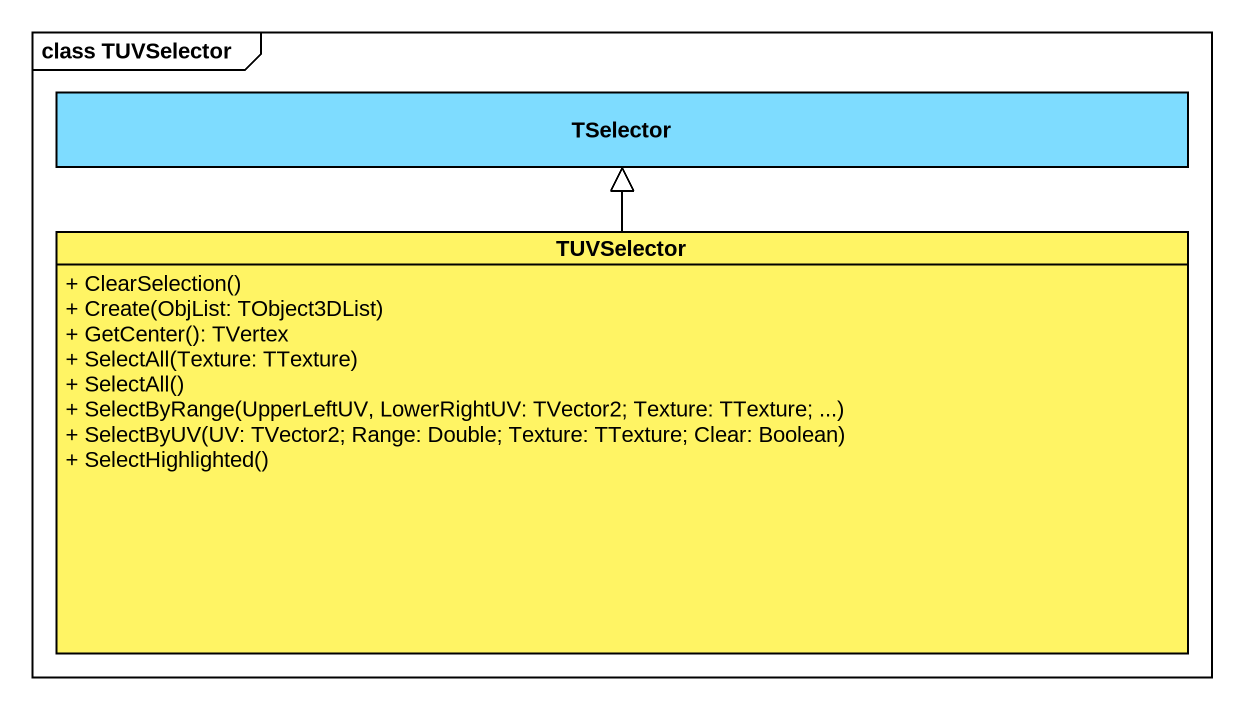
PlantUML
@startuml
mainframe class TUVSelector
hide circle
hide empty members
skinparam classAttributeIconSize 0
class TSelector #7EDCFF
class TUVSelector #FFF464 {
  + ClearSelection()
  + Create(ObjList: TObject3DList)
  + GetCenter(): TVertex
  + SelectAll(Texture: TTexture)
  + SelectAll()
  + SelectByRange(UpperLeftUV, LowerRightUV: TVector2; Texture: TTexture; ...)
  + SelectByUV(UV: TVector2; Range: Double; Texture: TTexture; Clear: Boolean)
  + SelectHighlighted()
}
TUVSelector -up-|> TSelector
@enduml
